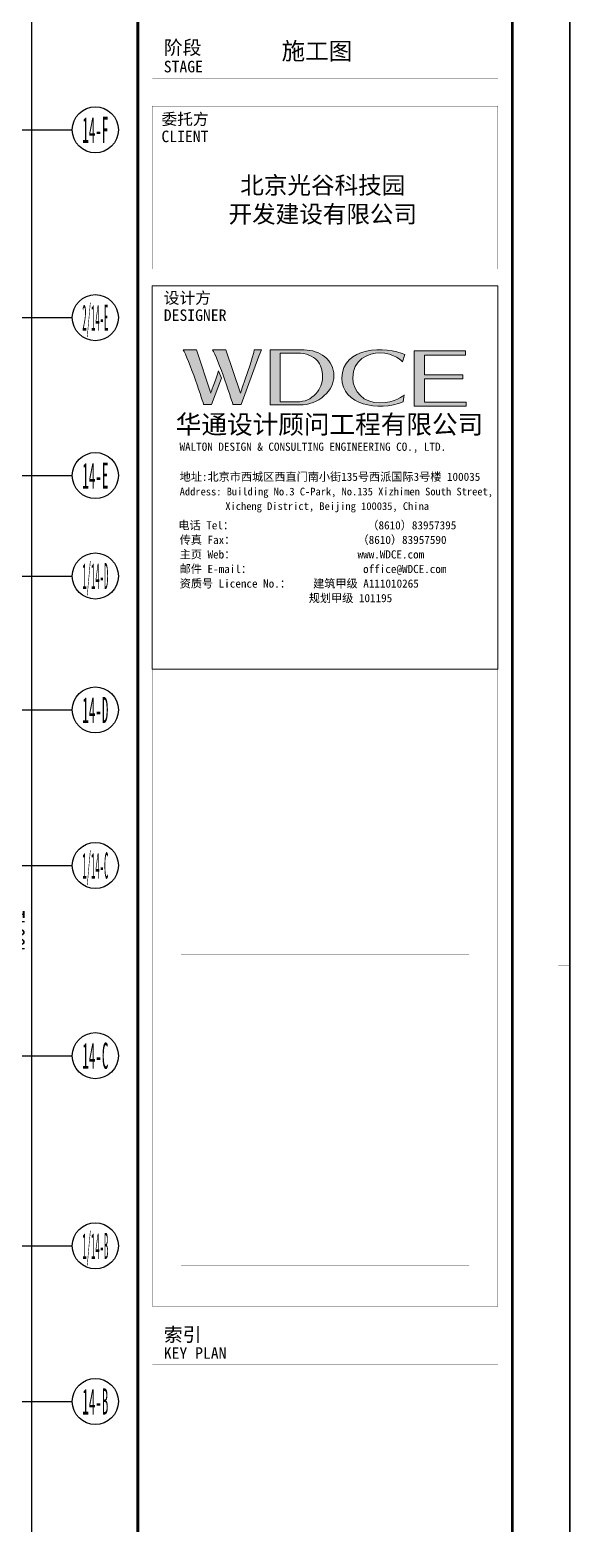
# Model space of a CAD drawing. Extents: x -233336 to 840473, y -28113 to 330904.
# Drawn here: x 125156 to 139220, y 271808 to 310701 of the extents above; entities that cross this region are included whole.
import ezdxf
from ezdxf.enums import TextEntityAlignment as Align
from ezdxf.xclip import XClip

# ---------------------------------------------------------------- set-up
doc = ezdxf.new("R2010")
doc.units = 0
doc.header["$LTSCALE"] = 1000
doc.header["$XCLIPFRAME"] = 2
doc.layers.get('0').update_dxf_attribs({"linetype": 'CONTINUOUS'})
doc.layers.get('Defpoints').update_dxf_attribs({"linetype": 'CONTINUOUS'})
for name, color, linetype in [('104-14# 核心筒$0$01-标注_轴线坐标', 8, 'CONTINUOUS'), ('104-14# 核心筒$0$AXIS_TEXT', 7, 'CONTINUOUS'), ('AXIS_TEXT', 7, 'CONTINUOUS')]:
    doc.layers.add(name, color=color, linetype=linetype)
doc.styles.add('104-14# 核心筒$0$_TCH_AXIS', font='STXIHEI.TTF', dxfattribs={"width": 0.8})
doc.styles.add('104-14# 核心筒$0$_TCH_DIM_T3', font='ros.shx', dxfattribs={"width": 0.705882, "bigfont": 'jd.shx'})
doc.styles.add('COMPLEX', font='COMPLEX')
doc.styles.add('图签信息$0$hwxh', font='STXIHEI.TTF')
doc.styles.add('图签信息$0$华文细黑', font='STXIHEI.TTF', dxfattribs={"height": 10})
doc.dimstyles.new('104-14# 核心筒$0$_TCH_ARCH&&150', dxfattribs={"dimtxt": 446.25, "dimasz": 150, "dimexe": 375, "dimexo": 450, "dimgap": 189.375, "dimtad": 1, "dimdec": 0, "dimzin": 0, "dimdsep": 46, "dimtxsty": '104-14# 核心筒$0$_TCH_DIM_T3', "dimblk": '104-14# 核心筒$0$_ArchTick', "dimcen": 0.09, "dimclrt": 7, "dimazin": 2, "dimtfac": 1, "dimtdec": 0, "dimtix": 1, "dimtmove": 2, "dimatfit": 3, "dimfxl": 0, "dimtolj": 1, "dimtzin": 0, "dimarcsym": 0})

# ---------------------------------------------------------------- blocks, each defined once
blk = doc.blocks.new('图框-A1+1-4')
for points, const_width in [([(0, 0), (1051, 0), (1051, 594), (0, 594)], 0.05), ([(976, 584), (25, 584), (25, 10), (976, 10)], 0.5)]:
    blk.add_lwpolyline(points, close=True, dxfattribs=dict(const_width=const_width))
at = {"const_width": 0.05}
blk.add_lwpolyline([(1051, 297), (1049, 297)], dxfattribs=at)
blk = doc.blocks.new('图签信息$0$logo2')
h = blk.add_hatch(color=7)
h.paths.add_polyline_path([(19.021, -7.36), (15.845, -7.36), (15.845, -3.972), (18.974, -3.972), (18.974, -4.243), (16.461, -4.243), (16.461, -5.448), (18.811, -5.448), (18.811, -5.686), (16.474, -5.686), (16.474, -7.116), (19.021, -7.116)])
edge = h.paths.add_edge_path()
edge.add_spline(control_points=[(15.259, -4.206), (15.259, -4.206), (15.127, -4.646), (15.127, -4.646), (15.127, -4.646), (14.62, -4.101), (13.734, -4.101), (13.035, -4.101), (12.071, -4.537), (12.076, -5.621), (12.08, -6.488), (12.766, -7.164), (13.734, -7.168), (14.656, -7.172), (15.227, -6.68), (15.227, -6.68), (15.227, -6.68), (15.164, -7.108), (15.164, -7.108), (13.632, -7.703), (11.417, -7.291), (11.411, -5.643), (11.404, -3.721), (14.157, -3.665), (15.259, -4.206)], knot_values=[0, 0, 0, 0, 1, 1, 1, 2, 2, 2, 3, 3, 3, 4, 4, 4, 5, 5, 5, 6, 6, 6, 7, 7, 7, 8, 8, 8, 8], degree=3, periodic=0)
edge = h.paths.add_edge_path(flags=16)
edge.add_spline(control_points=[(10.229, -5.566), (10.229, -5.16), (10.12, -4.83), (9.897, -4.576), (9.63, -4.273), (9.228, -4.122), (8.69, -4.122), (8.69, -4.122), (7.638, -4.122), (7.638, -4.122), (7.638, -4.122), (7.638, -7.098), (7.638, -7.098), (7.638, -7.098), (8.663, -7.098), (8.663, -7.098), (9.133, -7.098), (9.519, -6.934), (9.823, -6.604), (10.095, -6.309), (10.229, -5.964), (10.229, -5.566)], knot_values=[0, 0, 0, 0, 1, 1, 1, 2, 2, 2, 3, 3, 3, 4, 4, 4, 5, 5, 5, 6, 6, 6, 7, 7, 7, 7], degree=3, periodic=0)
edge = h.paths.add_edge_path()
edge.add_spline(control_points=[(10.919, -5.505), (10.919, -5.962), (10.725, -6.366), (10.336, -6.719), (9.92, -7.098), (9.414, -7.288), (8.817, -7.288), (8.817, -7.288), (7.028, -7.288), (7.028, -7.288), (7.028, -7.288), (7.028, -3.925), (7.028, -3.925), (7.028, -3.925), (9.095, -3.925), (9.095, -3.925), (9.593, -3.925), (10.015, -4.063), (10.363, -4.34), (10.733, -4.637), (10.919, -5.026), (10.919, -5.505)], knot_values=[0, 0, 0, 0, 1, 1, 1, 2, 2, 2, 3, 3, 3, 4, 4, 4, 5, 5, 5, 6, 6, 6, 7, 7, 7, 7], degree=3, periodic=0)
at = {"lineweight": 0}
blk.add_lwpolyline([(19.021, -7.36), (15.845, -7.36), (15.845, -3.972), (18.974, -3.972), (18.974, -4.243), (16.461, -4.243), (16.461, -5.448), (18.811, -5.448), (18.811, -5.686), (16.474, -5.686), (16.474, -7.116), (19.021, -7.116), (19.021, -7.36)], dxfattribs=at)
for points, knots in [([(10.919, -5.505), (10.919, -5.962), (10.725, -6.366), (10.336, -6.719), (9.92, -7.098), (9.414, -7.288), (8.817, -7.288), (8.817, -7.288), (7.028, -7.288), (7.028, -7.288), (7.028, -7.288), (7.028, -3.925), (7.028, -3.925), (7.028, -3.925), (9.095, -3.925), (9.095, -3.925), (9.593, -3.925), (10.015, -4.063), (10.363, -4.34), (10.733, -4.637), (10.919, -5.026), (10.919, -5.505)], [0, 0, 0, 0, 1, 1, 1, 2, 2, 2, 3, 3, 3, 4, 4, 4, 5, 5, 5, 6, 6, 6, 7, 7, 7, 7]), ([(10.229, -5.566), (10.229, -5.16), (10.12, -4.83), (9.897, -4.576), (9.63, -4.273), (9.228, -4.122), (8.69, -4.122), (8.69, -4.122), (7.638, -4.122), (7.638, -4.122), (7.638, -4.122), (7.638, -7.098), (7.638, -7.098), (7.638, -7.098), (8.663, -7.098), (8.663, -7.098), (9.133, -7.098), (9.519, -6.934), (9.823, -6.604), (10.095, -6.309), (10.229, -5.964), (10.229, -5.566)], [0, 0, 0, 0, 1, 1, 1, 2, 2, 2, 3, 3, 3, 4, 4, 4, 5, 5, 5, 6, 6, 6, 7, 7, 7, 7]), ([(15.259, -4.206), (15.259, -4.206), (15.127, -4.646), (15.127, -4.646), (15.127, -4.646), (14.62, -4.101), (13.734, -4.101), (13.035, -4.101), (12.071, -4.537), (12.076, -5.621), (12.08, -6.488), (12.766, -7.164), (13.734, -7.168), (14.656, -7.172), (15.227, -6.68), (15.227, -6.68), (15.227, -6.68), (15.164, -7.108), (15.164, -7.108), (13.632, -7.703), (11.417, -7.291), (11.411, -5.643), (11.404, -3.721), (14.157, -3.665), (15.259, -4.206)], [0, 0, 0, 0, 1, 1, 1, 2, 2, 2, 3, 3, 3, 4, 4, 4, 5, 5, 5, 6, 6, 6, 7, 7, 7, 8, 8, 8, 8])]:
    blk.add_open_spline(points, degree=3, knots=knots, dxfattribs=at)
blk = doc.blocks.new('图签信息$0$logo1')
h = blk.add_hatch(color=8)
edge = h.paths.add_edge_path()
edge.add_spline(control_points=[(3.863, -5.205), (3.635, -5.88), (3.386, -6.562), (3.386, -6.562), (3.386, -6.562), (2.503, -3.908), (2.503, -3.908), (2.503, -3.908), (1.802, -3.905), (1.687, -3.908), (2.021, -4.386), (2.952, -7.271), (2.952, -7.271), (2.952, -7.271), (3.437, -7.271), (3.437, -7.271), (3.437, -7.271), (4.032, -5.659), (4.032, -5.659), (4.032, -5.659), (3.863, -5.205), (3.863, -5.205)], knot_values=[0, 0, 0, 0, 1, 1, 1, 2, 2, 2, 3, 3, 3, 4, 4, 4, 5, 5, 5, 6, 6, 6, 7, 7, 7, 7], degree=3, periodic=0)
h = blk.add_hatch(color=7)
edge = h.paths.add_edge_path()
edge.add_spline(control_points=[(6.038, -3.908), (6.09, -4.101), (5.198, -6.562), (5.198, -6.562), (5.198, -6.562), (4.302, -3.908), (4.302, -3.908), (4.302, -3.908), (3.6, -3.905), (3.486, -3.908), (3.821, -4.386), (4.751, -7.271), (4.751, -7.271), (4.751, -7.271), (5.236, -7.271), (5.236, -7.271), (5.236, -7.271), (6.333, -4.3), (6.333, -4.3), (6.333, -4.3), (6.482, -3.908), (6.482, -3.908), (6.482, -3.908), (6.214, -3.914), (6.038, -3.908)], knot_values=[0, 0, 0, 0, 1, 1, 1, 2, 2, 2, 3, 3, 3, 4, 4, 4, 5, 5, 5, 6, 6, 6, 7, 7, 7, 8, 8, 8, 8], degree=3, periodic=0)
at = {"color": 8, "lineweight": 0}
blk.add_open_spline([(3.863, -5.205), (3.635, -5.88), (3.386, -6.562), (3.386, -6.562), (3.386, -6.562), (2.503, -3.908), (2.503, -3.908), (2.503, -3.908), (1.802, -3.905), (1.687, -3.908), (2.021, -4.386), (2.952, -7.271), (2.952, -7.271), (2.952, -7.271), (3.437, -7.271), (3.437, -7.271), (3.437, -7.271), (4.032, -5.659), (4.032, -5.659), (4.032, -5.659), (3.863, -5.205), (3.863, -5.205)], degree=3, knots=[0, 0, 0, 0, 1, 1, 1, 2, 2, 2, 3, 3, 3, 4, 4, 4, 5, 5, 5, 6, 6, 6, 7, 7, 7, 7], dxfattribs=at)
at = {"lineweight": 0}
blk.add_open_spline([(6.038, -3.908), (6.09, -4.101), (5.198, -6.562), (5.198, -6.562), (5.198, -6.562), (4.302, -3.908), (4.302, -3.908), (4.302, -3.908), (3.6, -3.905), (3.486, -3.908), (3.821, -4.386), (4.751, -7.271), (4.751, -7.271), (4.751, -7.271), (5.236, -7.271), (5.236, -7.271), (5.236, -7.271), (6.333, -4.3), (6.333, -4.3), (6.333, -4.3), (6.482, -3.908), (6.482, -3.908), (6.482, -3.908), (6.214, -3.914), (6.038, -3.908)], degree=3, knots=[0, 0, 0, 0, 1, 1, 1, 2, 2, 2, 3, 3, 3, 4, 4, 4, 5, 5, 5, 6, 6, 6, 7, 7, 7, 8, 8, 8, 8], dxfattribs=at)
blk.add_blockref('图签信息$0$logo2', (0, 0))
blk = doc.blocks.new('图签信息$0$时间-logo')
at = {"layer": 'Defpoints', "lineweight": 0}
blk.add_lwpolyline([(0, -23.457), (-21.166, -23.457), (-21.166, 0), (0, 0), (0, -23.457)], dxfattribs=at)
blk.add_blockref('图签信息$0$logo1', (-20.967, 0))
at = {"style": '图签信息$0$hwxh'}
for s, height, p in [('华通设计顾问工程有限公司 ', 1.15, (-19.726, -9.054)), ('WALTON DESIGN & CONSULTING ENGINEERING CO., LTD.', 0.5, (-19.497, -10.096)), ('地址:北京市西城区西直门南小街135号西派国际3号楼 100035', 0.5, (-19.485, -11.936)), ('Address: Building No.3 C-Park, No.135 Xizhimen South Street, ', 0.47, (-19.485, -12.827)), ('Xicheng District, Beijing 100035, China ', 0.47, (-16.691, -13.718)), ('电话 Tel：                        （8610）83957395 ', 0.5, (-19.564, -14.906)), ('传真 Fax：                      （8610）83957590 ', 0.5, (-19.485, -15.798)), ('主页 Web：                      www.WDCE.com ', 0.5, (-19.485, -16.689)), ('邮件 E-mail：                    office@WDCE.com ', 0.5, (-19.485, -17.58)), ('资质号 Licence No.：    建筑甲级 A111010265 ', 0.5, (-19.485, -18.472)), ('   规划甲级 101195', 0.5, (-12.602, -19.363))]:
    blk.add_text(s, height=height, dxfattribs=at).set_placement(p)
blk = doc.blocks.new('图签信息')
at = {"const_width": 0.5}
blk.add_lwpolyline([(-65, 0), (0, 0), (0, 500.5), (-65, 500.5)], close=True, dxfattribs=at)
at = {"const_width": 0.05}
for points in [[(-62.5, 440.87), (-2.5, 440.87)], [(-2.5, 407.85), (-2.5, 436.12), (-62.5, 436.12), (-62.5, 407.85)], [(-62.5, 407.85), (-2.5, 407.85)], [(-62.5, 404.92), (-62.5, 227.83)], [(-62.5, 404.92), (-2.5, 404.92)], [(-62.5, 227.83), (-2.5, 227.83), (-2.5, 404.92)], [(-57.5, 338.36), (-7.5, 338.36)], [(-57.5, 288.83), (-7.5, 288.83)], [(-57.5, 234.85), (-7.5, 234.85)], [(-62.5, 227.83), (-2.5, 227.83)], [(-62.5, 217.74), (-2.5, 217.74)]]:
    blk.add_lwpolyline(points, dxfattribs=at)
at = {"ltscale": 0.001, "xscale": 2.834689937531525, "yscale": 2.834689937531525, "zscale": 2.834689937531525}
blk.add_blockref('图签信息$0$时间-logo', (-2.5, 404.92), dxfattribs=at)
at = {"style": '图签信息$0$华文细黑'}
for s, height, p in [('阶段', 2.4, (-60.5, 447.47)), ('STAGE', 2, (-60.5, 443.97)), ('委托方', 2, (-60.9, 434.86)), ('CLIENT', 2, (-60.9, 431.86)), ('设计方', 2, (-60.5, 403.83)), ('DESIGNER', 2, (-60.5, 400.83)), ('索引', 2.4, (-60.5, 224.14)), ('KEY PLAN', 2, (-60.5, 220.74))]:
    blk.add_text(s, height=height, dxfattribs=at).set_placement(p, align=Align.TOP_LEFT)
at = {"color": 4, "ltscale": 0.001, "char_height": 3, "width": 58.4895, "style": '图签信息$0$华文细黑'}
for s, insert, attachment_point in [('施工图', (-40.06, 445.51), 4), ('北京光谷科技园\\P开发建设有限公司', (-32.9, 419.71), 5)]:
    blk.add_mtext(s, dxfattribs=dict(at, insert=insert, attachment_point=attachment_point))
blk = doc.blocks.new('图签-A1')
at = {"color": 2}
blk.add_blockref('图签信息', (0, 0), dxfattribs=at)
blk = doc.blocks.new('_AXISO')
blk.add_circle((0, 0), 0.5)
at = {"layer": 'AXIS_TEXT', "style": 'COMPLEX', "width": 1.041667}
blk.add_attdef('A', text='', height=0.56, dxfattribs=at).set_placement((-0.25, -0.28), (0.25, -0.28), align=Align.FIT)
blk = doc.blocks.new('104-14# 核心筒$0$_ArchTick')
at = {"color": 0, "linetype": 'ByBlock', "const_width": 0.4}
blk.add_lwpolyline([(-0.5, -0.5), (0.5, 0.5)], dxfattribs=at)
blk = doc.blocks.new('*D480')
at = {"layer": '104-14# 核心筒$0$01-标注_轴线坐标', "color": 0, "lineweight": -2}
for p, q in [((120710, 312025), (125585, 312025)), ((125210, 262384), (125210, 312025)), ((120710, 262384), (125585, 262384))]:
    blk.add_line(p, q, dxfattribs=at)
at = {"layer": 'Defpoints', "color": 0}
for p in [(120260, 312025), (125210, 312025), (120260, 262384)]:
    blk.add_point(p, dxfattribs=at)
at = {"layer": '104-14# 核心筒$0$01-标注_轴线坐标', "color": 0, "lineweight": -2, "xscale": 150, "yscale": 150, "zscale": 150}
for p, rotation in [((125210, 312025), 90), ((125210, 262384), 270)]:
    blk.add_blockref('104-14# 核心筒$0$_ArchTick', p, dxfattribs=dict(at, rotation=rotation))
at = {"layer": '104-14# 核心筒$0$01-标注_轴线坐标', "color": 7, "insert": (124797, 287204), "char_height": 446.2, "attachment_point": 5, "rotation": 90, "style": '104-14# 核心筒$0$_TCH_DIM_T3'}
blk.add_mtext('\\A1;49641', dxfattribs=at)
blk = doc.blocks.new('104-14# 核心筒')
at = {"layer": '104-14# 核心筒$0$01-标注_轴线坐标'}
for p, q in [((120259.9, 308100), (126259.9, 308100)), ((120259.9, 303210.4), (126259.9, 303210.4)), ((120259.9, 299100), (126259.9, 299100)), ((120259.9, 296484.9), (126259.9, 296484.9)), ((120259.9, 293000), (126259.9, 293000)), ((120259.9, 288950), (126259.9, 288950)), ((120259.9, 284000), (126259.9, 284000)), ((120259.9, 279050), (126259.9, 279050)), ((120259.9, 275000), (126259.9, 275000))]:
    blk.add_line(p, q, dxfattribs=at)
ref = blk.add_blockref('_AXISO', (126859.9, 308100), dxfattribs=dict(at, xscale=1200, yscale=1200, zscale=1200))
ref.add_attrib('A', '14-F', dxfattribs={"layer": '104-14# 核心筒$0$AXIS_TEXT', "height": 678.82, "style": '104-14# 核心筒$0$_TCH_AXIS', "width": 0.485065}).set_placement((126520.5, 307760.6), (127199.3, 307760.6), align=Align.FIT)
ref = blk.add_blockref('_AXISO', (126859.9, 303210.4), dxfattribs=dict(at, xscale=1200, yscale=1200, zscale=1200))
ref.add_attrib('A', '2/14-E', dxfattribs={"layer": '104-14# 核心筒$0$AXIS_TEXT', "height": 678.82, "style": '104-14# 核心筒$0$_TCH_AXIS', "width": 0.314712}).set_placement((126520.5, 302871), (127199.3, 302871), align=Align.FIT)
ref = blk.add_blockref('_AXISO', (126859.9, 299100), dxfattribs=dict(at, xscale=1200, yscale=1200, zscale=1200))
ref.add_attrib('A', '14-E', dxfattribs={"layer": '104-14# 核心筒$0$AXIS_TEXT', "height": 678.82, "style": '104-14# 核心筒$0$_TCH_AXIS', "width": 0.472546}).set_placement((126520.5, 298760.6), (127199.3, 298760.6), align=Align.FIT)
ref = blk.add_blockref('_AXISO', (126859.9, 296484.9), dxfattribs=dict(at, xscale=1200, yscale=1200, zscale=1200))
ref.add_attrib('A', '1/14-D', dxfattribs={"layer": '104-14# 核心筒$0$AXIS_TEXT', "height": 678.82, "style": '104-14# 核心筒$0$_TCH_AXIS', "width": 0.294094}).set_placement((126520.5, 296145.5), (127199.3, 296145.5), align=Align.FIT)
ref = blk.add_blockref('_AXISO', (126859.9, 293000), dxfattribs=dict(at, xscale=1200, yscale=1200, zscale=1200))
ref.add_attrib('A', '14-D', dxfattribs={"layer": '104-14# 核心筒$0$AXIS_TEXT', "height": 678.82, "style": '104-14# 核心筒$0$_TCH_AXIS', "width": 0.427541}).set_placement((126520.5, 292660.6), (127199.3, 292660.6), align=Align.FIT)
ref = blk.add_blockref('_AXISO', (126859.9, 288950), dxfattribs=dict(at, xscale=1200, yscale=1200, zscale=1200))
ref.add_attrib('A', '1/14-C', dxfattribs={"layer": '104-14# 核心筒$0$AXIS_TEXT', "height": 678.82, "style": '104-14# 核心筒$0$_TCH_AXIS', "width": 0.287839}).set_placement((126520.5, 288610.6), (127199.3, 288610.6), align=Align.FIT)
ref = blk.add_blockref('_AXISO', (126859.9, 284000), dxfattribs=dict(at, xscale=1200, yscale=1200, zscale=1200))
ref.add_attrib('A', '14-C', dxfattribs={"layer": '104-14# 核心筒$0$AXIS_TEXT', "height": 678.82, "style": '104-14# 核心筒$0$_TCH_AXIS', "width": 0.414447}).set_placement((126520.5, 283660.6), (127199.3, 283660.6), align=Align.FIT)
ref = blk.add_blockref('_AXISO', (126859.9, 279050), dxfattribs=dict(at, xscale=1200, yscale=1200, zscale=1200))
ref.add_attrib('A', '1/14-B', dxfattribs={"layer": '104-14# 核心筒$0$AXIS_TEXT', "height": 678.82, "style": '104-14# 核心筒$0$_TCH_AXIS', "width": 0.310732}).set_placement((126520.5, 278710.6), (127199.3, 278710.6), align=Align.FIT)
ref = blk.add_blockref('_AXISO', (126859.9, 275000), dxfattribs=dict(at, xscale=1200, yscale=1200, zscale=1200))
ref.add_attrib('A', '14-B', dxfattribs={"layer": '104-14# 核心筒$0$AXIS_TEXT', "height": 678.82, "style": '104-14# 核心筒$0$_TCH_AXIS', "width": 0.46363}).set_placement((126520.5, 274660.6), (127199.3, 274660.6), align=Align.FIT)
dim = blk.add_aligned_dim(p1=(120259.9, 262383.6), p2=(120259.9, 312025), distance=-4950, text='49641', dimstyle='104-14# 核心筒$0$_TCH_ARCH&&150', dxfattribs=at)
dim.commit()
dim.dimension.update_dxf_attribs({"geometry": '*D480', "text_midpoint": (124797.4, 287204.3)})
blk = doc.blocks.new('X-104 14#平面')
blk.add_lwpolyline([(139216.5, 241800), (-18433.5, 241800), (-18433.5, 330900), (139216.5, 330900)], close=True)
at = {"xscale": 150, "yscale": 150, "zscale": 150}
for name, p in [('图框-A1+1-4', (-18433.5, 241800)), ('图签-A1', (137716.5, 243300))]:
    blk.add_blockref(name, p, dxfattribs=at)
ref = blk.add_blockref('104-14# 核心筒', (0, 0))
XClip(ref).set_block_clipping_path([(-38664.3623821461, -25500), (139216.5485069363, 330900)])

msp = doc.modelspace()

# ---------------------------------------------------------------- block references
msp.add_blockref('X-104 14#平面', (0, 0))

doc.saveas('drawing.dxf')
